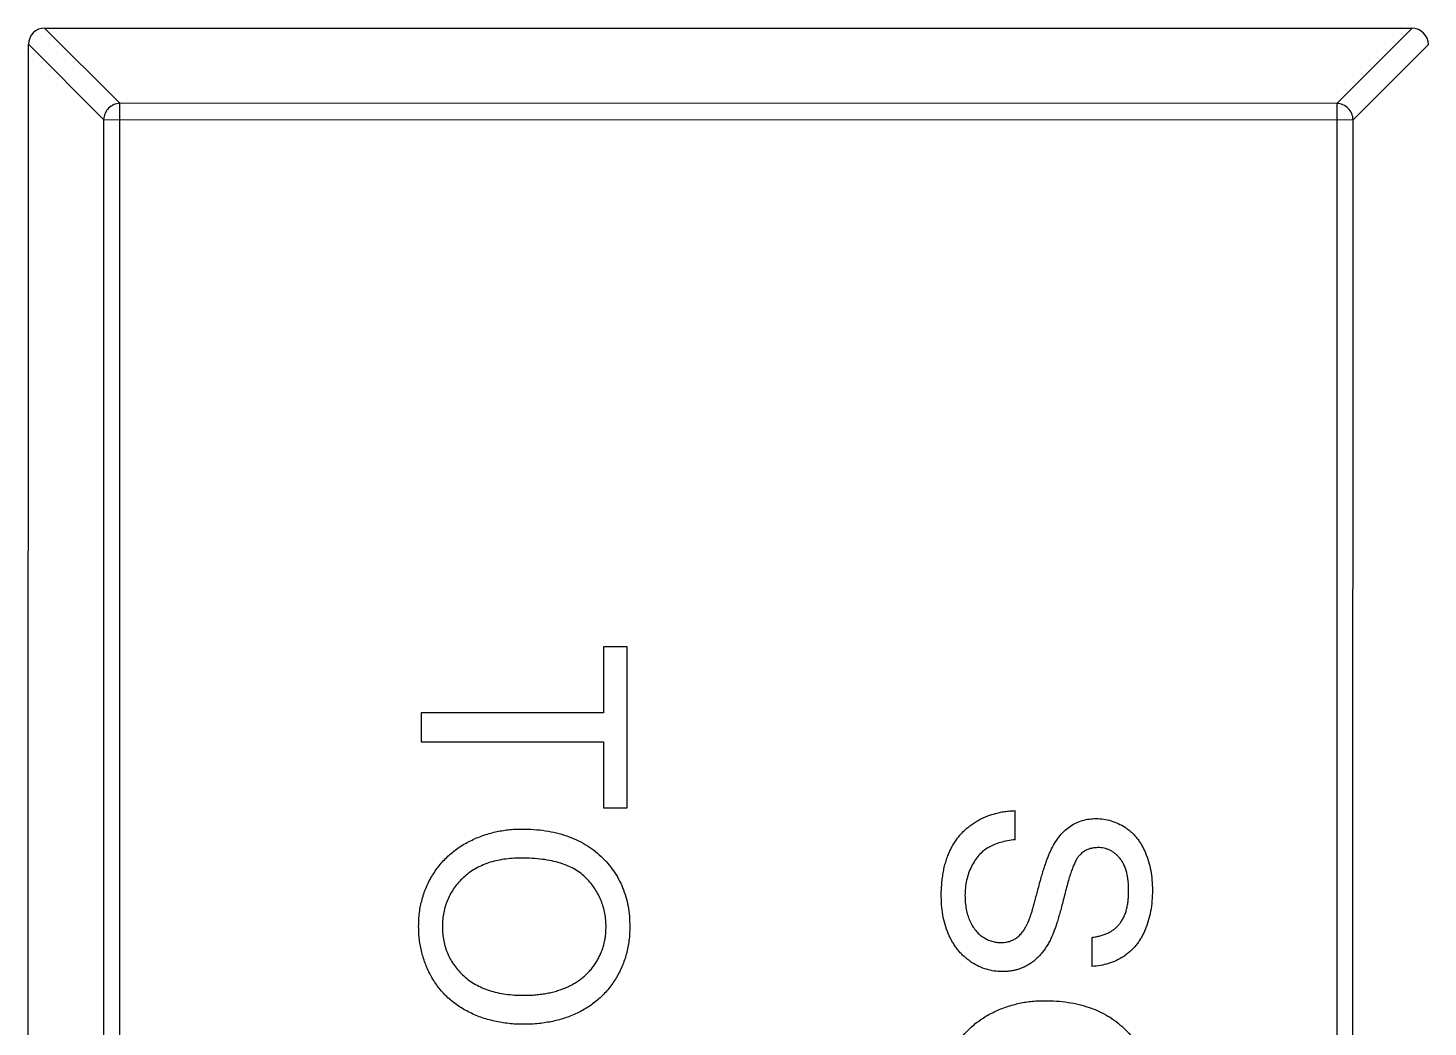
# Model space of a CAD drawing. Header units: millimetres. Extents: x 453.6 to 545.9, y 214.7 to 294.3.
# Drawn here: x 489.005 to 490.705, y 266.984 to 268.197 of the extents above; entities that cross this region are included whole.
import ezdxf

# ---------------------------------------------------------------- set-up
doc = ezdxf.new("R2010")
doc.units = ezdxf.units.MM
doc.header["$LTSCALE"] = 30.734
doc.layers.get('0').update_dxf_attribs({"linetype": 'CONTINUOUS'})

msp = doc.modelspace()

# ---------------------------------------------------------------- linework, layer by layer
at = {"linetype": 'Continuous'}
for p, q in [((489.0254, 268.1969), (489.1168, 268.1055)), ((489.0257, 268.1969), (490.6857, 268.1967)), ((490.5946, 268.1052), (490.686, 268.1967)), ((489.0052, 265.2169), (489.0057, 268.1769)), ((489.0971, 268.0858), (489.0057, 268.1773)), ((490.7057, 268.177), (490.6143, 268.0855)), ((489.1164, 265.2883), (489.1168, 268.1055)), ((490.5946, 268.1052), (489.1168, 268.1055)), ((490.5946, 268.1052), (490.5941, 265.2881)), ((489.0971, 268.0858), (489.0967, 265.308)), ((489.0971, 268.0858), (490.6143, 268.0855)), ((490.6138, 265.3078), (490.6143, 268.0855)), ((489.704, 267.4452), (489.704, 267.3651)), ((489.7328, 267.4452), (489.704, 267.4452)), ((489.7328, 267.2497), (489.7328, 267.4452)), ((489.4828, 267.3651), (489.4828, 267.3298)), ((489.704, 267.3651), (489.4828, 267.3651)), ((489.4828, 267.3298), (489.704, 267.3298)), ((489.704, 267.3298), (489.7039, 267.2497)), ((489.7039, 267.2497), (489.7328, 267.2497)), ((490.2039, 267.2111), (490.2039, 267.2464)), ((490.2969, 267.0925), (490.2969, 267.0573))]:
    msp.add_line(p, q, dxfattribs=at)
for centre, start, end in [((489.0257, 268.1769), 89.99, 179.99), ((490.6857, 268.1767), 359.99, 89.99)]:
    msp.add_arc(centre, 0.02, start, end, dxfattribs=at)
for points, knots in [([(489.1168, 268.1055), (489.1143, 268.1054), (489.1092, 268.1043), (489.1028, 268.0999), (489.0984, 268.0934), (489.0972, 268.0883), (489.0971, 268.0858)], [0, 0, 0, 0, 0.249032, 0.5, 0.750968, 1, 1, 1, 1]), ([(490.6143, 268.0855), (490.6142, 268.0881), (490.6131, 268.0932), (490.6087, 268.0996), (490.6022, 268.104), (490.5971, 268.1052), (490.5946, 268.1052)], [0, 0, 0, 0, 0.249032, 0.5, 0.750968, 1, 1, 1, 1]), ([(490.1142, 267.1417), (490.1142, 267.1444), (490.1142, 267.1497), (490.1148, 267.1576), (490.1156, 267.1651), (490.1167, 267.1723), (490.1182, 267.1791), (490.12, 267.1856), (490.1221, 267.1917), (490.1246, 267.1976), (490.1274, 267.203), (490.1305, 267.2083), (490.134, 267.2131), (490.1378, 267.2177), (490.1419, 267.222), (490.1464, 267.226), (490.1511, 267.2297), (490.1562, 267.233), (490.1616, 267.236), (490.1671, 267.2387), (490.1728, 267.2409), (490.1787, 267.2427), (490.1848, 267.2443), (490.191, 267.2453), (490.1974, 267.2461), (490.2018, 267.2463), (490.2039, 267.2464)], [0, 0, 0, 0, 0.052493, 0.102825, 0.151397, 0.198033, 0.242876, 0.285999, 0.327849, 0.368395, 0.407852, 0.446838, 0.485166, 0.523341, 0.561602, 0.59992, 0.638496, 0.677791, 0.71729, 0.756605, 0.796068, 0.835886, 0.875714, 0.916263, 0.95776, 1, 1, 1, 1]), ([(489.4796, 267.1055), (489.4796, 267.1084), (489.4797, 267.1141), (489.4805, 267.1225), (489.4818, 267.1307), (489.4837, 267.1386), (489.4861, 267.1464), (489.489, 267.1539), (489.4924, 267.1611), (489.4964, 267.1681), (489.5008, 267.1748), (489.5056, 267.181), (489.5108, 267.1869), (489.5164, 267.1923), (489.5224, 267.1974), (489.5288, 267.202), (489.5355, 267.2062), (489.5426, 267.2099), (489.5499, 267.2133), (489.5574, 267.2161), (489.565, 267.2186), (489.5727, 267.2206), (489.5805, 267.2221), (489.5884, 267.2232), (489.5964, 267.224), (489.6018, 267.224), (489.6045, 267.2241)], [0, 0, 0, 0, 0.044697, 0.088534, 0.131409, 0.173814, 0.215715, 0.257247, 0.298848, 0.340604, 0.382029, 0.42297, 0.463632, 0.504048, 0.544591, 0.584964, 0.626265, 0.667979, 0.709943, 0.751382, 0.792619, 0.833948, 0.875008, 0.916446, 0.957907, 1, 1, 1, 1]), ([(489.6045, 267.2241), (489.6095, 267.224), (489.6193, 267.2238), (489.6335, 267.2222), (489.6469, 267.2196), (489.6594, 267.216), (489.6711, 267.2113), (489.682, 267.2057), (489.692, 267.1988), (489.7012, 267.1911), (489.7093, 267.1825), (489.7165, 267.1733), (489.7225, 267.1634), (489.7275, 267.1529), (489.7313, 267.1419), (489.734, 267.1302), (489.7357, 267.1179), (489.7359, 267.1096), (489.736, 267.1053)], [0, 0, 0, 0, 0.075226, 0.146575, 0.2145, 0.27953, 0.342403, 0.403496, 0.463762, 0.523864, 0.583252, 0.641302, 0.698898, 0.756295, 0.814628, 0.874325, 0.935783, 1, 1, 1, 1]), ([(490.2481, 267.1999), (490.2497, 267.2028), (490.2528, 267.2085), (490.2583, 267.2161), (490.2643, 267.2226), (490.271, 267.2278), (490.2782, 267.2319), (490.2858, 267.2346), (490.2938, 267.2365), (490.2994, 267.2367), (490.3021, 267.2368)], [0, 0, 0, 0, 0.144805, 0.279512, 0.406394, 0.527502, 0.645393, 0.761885, 0.878942, 1, 1, 1, 1]), ([(490.3021, 267.2368), (490.3052, 267.2366), (490.3114, 267.2364), (490.3205, 267.2343), (490.3292, 267.2309), (490.3361, 267.2271), (490.3413, 267.2234), (490.3451, 267.2203), (490.3485, 267.2169), (490.3518, 267.2132), (490.3547, 267.2091), (490.3575, 267.2048), (490.3599, 267.2001), (490.363, 267.1935), (490.366, 267.1847), (490.3687, 267.1736), (490.3703, 267.162), (490.3705, 267.154), (490.3706, 267.15)], [0, 0, 0, 0, 0.074995, 0.149165, 0.223664, 0.300412, 0.33957, 0.378921, 0.418096, 0.45823, 0.498427, 0.539708, 0.582216, 0.625824, 0.715481, 0.807384, 0.901634, 1, 1, 1, 1]), ([(490.2039, 267.2111), (490.2008, 267.2107), (490.1947, 267.21), (490.1861, 267.2079), (490.1783, 267.2052), (490.1713, 267.2019), (490.1652, 267.1975), (490.1597, 267.1922), (490.1549, 267.1858), (490.1506, 267.1785), (490.1473, 267.1704), (490.1448, 267.1618), (490.1433, 267.1527), (490.1431, 267.1464), (490.143, 267.1432)], [0, 0, 0, 0, 0.093796, 0.180188, 0.260363, 0.334847, 0.407093, 0.481448, 0.559271, 0.64227, 0.728586, 0.815978, 0.906035, 1, 1, 1, 1]), ([(490.2204, 267.1128), (490.2208, 267.1137), (490.2216, 267.1156), (490.2227, 267.1191), (490.2241, 267.1231), (490.2255, 267.1279), (490.227, 267.1334), (490.2287, 267.1396), (490.2306, 267.1464), (490.2325, 267.1538), (490.2345, 267.1613), (490.2365, 267.1684), (490.2385, 267.175), (490.2405, 267.181), (490.2424, 267.1865), (490.2443, 267.1914), (490.2461, 267.1959), (490.2475, 267.1986), (490.2481, 267.1999)], [0, 0, 0, 0, 0.0312, 0.070487, 0.117215, 0.171576, 0.234122, 0.303963, 0.382156, 0.467646, 0.554335, 0.635074, 0.710037, 0.779092, 0.842966, 0.901001, 0.953246, 1, 1, 1, 1]), ([(490.2824, 267.1925), (490.2816, 267.1917), (490.28, 267.1898), (490.2778, 267.1862), (490.2756, 267.1817), (490.2735, 267.1764), (490.2713, 267.1702), (490.269, 267.1632), (490.2668, 267.1552), (490.2646, 267.1466), (490.2624, 267.1379), (490.2603, 267.1297), (490.2582, 267.1221), (490.2562, 267.1152), (490.2543, 267.109), (490.2524, 267.1035), (490.2506, 267.0986), (490.2494, 267.0956), (490.2488, 267.0942)], [0, 0, 0, 0, 0.032743, 0.07241, 0.119611, 0.174673, 0.237345, 0.308352, 0.38763, 0.474784, 0.563332, 0.645136, 0.720203, 0.789134, 0.851497, 0.907331, 0.956969, 1, 1, 1, 1]), ([(490.3044, 267.2015), (490.3023, 267.2014), (490.2981, 267.2012), (490.2922, 267.1994), (490.2868, 267.1967), (490.2838, 267.1939), (490.2824, 267.1925)], [0, 0, 0, 0, 0.262741, 0.509957, 0.753327, 1, 1, 1, 1]), ([(490.3417, 267.1486), (490.3417, 267.1508), (490.3417, 267.1551), (490.3411, 267.1613), (490.3403, 267.1671), (490.3391, 267.1724), (490.3375, 267.1772), (490.3357, 267.1816), (490.3334, 267.1855), (490.3309, 267.1889), (490.3281, 267.1918), (490.3251, 267.1944), (490.3221, 267.1966), (490.3188, 267.1984), (490.3154, 267.1998), (490.3119, 267.2007), (490.3082, 267.2014), (490.3057, 267.2015), (490.3044, 267.2015)], [0, 0, 0, 0, 0.091511, 0.177143, 0.257108, 0.331198, 0.400592, 0.465625, 0.526973, 0.585443, 0.641399, 0.695044, 0.746782, 0.796959, 0.847545, 0.897439, 0.947649, 1, 1, 1, 1]), ([(489.6041, 267.1888), (489.6005, 267.1887), (489.5934, 267.1886), (489.5832, 267.1874), (489.5735, 267.1856), (489.5644, 267.1831), (489.5559, 267.1797), (489.5479, 267.1757), (489.5406, 267.1708), (489.5339, 267.1653), (489.5279, 267.1592), (489.5227, 267.1527), (489.5183, 267.1457), (489.5147, 267.1384), (489.5119, 267.1308), (489.5099, 267.1227), (489.5086, 267.1143), (489.5085, 267.1086), (489.5084, 267.1056)], [0, 0, 0, 0, 0.075964, 0.148125, 0.217201, 0.2833, 0.347202, 0.4093, 0.470426, 0.531588, 0.591739, 0.650258, 0.707303, 0.764208, 0.821148, 0.879119, 0.938423, 1, 1, 1, 1]), ([(489.7071, 267.1051), (489.7071, 267.1079), (489.707, 267.1135), (489.7057, 267.1216), (489.7039, 267.1295), (489.7014, 267.1371), (489.698, 267.1443), (489.6938, 267.1512), (489.689, 267.1579), (489.6834, 267.1643), (489.677, 267.1702), (489.6695, 267.1752), (489.661, 267.1794), (489.6515, 267.1829), (489.641, 267.1856), (489.6296, 267.1874), (489.6172, 267.1886), (489.6086, 267.1887), (489.6041, 267.1888)], [0, 0, 0, 0, 0.055943, 0.110382, 0.164048, 0.216759, 0.269601, 0.323009, 0.377581, 0.433449, 0.490922, 0.550625, 0.613117, 0.679861, 0.751358, 0.828261, 0.910795, 1, 1, 1, 1]), ([(490.1883, 267.0509), (490.1851, 267.051), (490.1786, 267.0513), (490.169, 267.0535), (490.1598, 267.057), (490.1524, 267.0611), (490.1468, 267.065), (490.1428, 267.0683), (490.139, 267.0719), (490.1355, 267.0758), (490.1322, 267.08), (490.1292, 267.0845), (490.1264, 267.0893), (490.123, 267.0961), (490.1194, 267.1052), (490.1164, 267.1168), (490.1145, 267.129), (490.1143, 267.1374), (490.1142, 267.1417)], [0, 0, 0, 0, 0.074816, 0.148535, 0.223872, 0.301297, 0.340894, 0.38034, 0.420127, 0.45995, 0.500831, 0.541907, 0.584439, 0.62808, 0.717267, 0.80786, 0.901925, 1, 1, 1, 1]), ([(490.143, 267.1432), (490.1431, 267.1404), (490.1432, 267.1349), (490.1444, 267.1269), (490.1461, 267.1194), (490.1488, 267.1125), (490.152, 267.1063), (490.1558, 267.1008), (490.1602, 267.0962), (490.1651, 267.0926), (490.1703, 267.0897), (490.1757, 267.0876), (490.1811, 267.0864), (490.1848, 267.0862), (490.1866, 267.0861)], [0, 0, 0, 0, 0.105584, 0.205868, 0.300947, 0.393002, 0.480949, 0.562874, 0.641461, 0.717742, 0.791772, 0.862716, 0.931777, 1, 1, 1, 1]), ([(490.3706, 267.15), (490.3705, 267.1455), (490.3703, 267.1369), (490.3686, 267.1243), (490.3658, 267.1125), (490.3626, 267.1033), (490.3594, 267.0965), (490.3569, 267.0917), (490.354, 267.0872), (490.3509, 267.0831), (490.3475, 267.0791), (490.3438, 267.0756), (490.3399, 267.0723), (490.3344, 267.0684), (490.327, 267.0641), (490.3174, 267.0605), (490.3074, 267.058), (490.3004, 267.0575), (490.2969, 267.0573)], [0, 0, 0, 0, 0.100475, 0.195644, 0.286083, 0.372983, 0.415026, 0.456052, 0.495939, 0.535566, 0.574087, 0.612519, 0.651081, 0.689513, 0.766237, 0.84235, 0.919974, 1, 1, 1, 1]), ([(490.2969, 267.0925), (490.2987, 267.0927), (490.3022, 267.0932), (490.3072, 267.0943), (490.3119, 267.0958), (490.3163, 267.0976), (490.3204, 267.0997), (490.3241, 267.1023), (490.3274, 267.1052), (490.3305, 267.1084), (490.3331, 267.112), (490.3354, 267.1161), (490.3374, 267.1205), (490.339, 267.1253), (490.3402, 267.1306), (490.3411, 267.1362), (490.3416, 267.1423), (490.3417, 267.1464), (490.3417, 267.1486)], [0, 0, 0, 0, 0.067155, 0.131403, 0.192732, 0.251253, 0.307704, 0.362699, 0.417778, 0.472304, 0.527873, 0.58523, 0.645057, 0.707952, 0.774434, 0.84494, 0.920404, 1, 1, 1, 1]), ([(489.6073, 266.9869), (489.6042, 266.9869), (489.5981, 266.987), (489.589, 266.9877), (489.5802, 266.989), (489.5717, 266.9906), (489.5633, 266.9928), (489.5552, 266.9953), (489.5474, 266.9985), (489.5399, 267.002), (489.5327, 267.006), (489.5259, 267.0104), (489.5196, 267.0152), (489.5137, 267.0204), (489.5083, 267.026), (489.5033, 267.0321), (489.4988, 267.0385), (489.4947, 267.0452), (489.4912, 267.0523), (489.4881, 267.0595), (489.4854, 267.0668), (489.4833, 267.0743), (489.4816, 267.0819), (489.4804, 267.0896), (489.4797, 267.0975), (489.4796, 267.1028), (489.4796, 267.1055)], [0, 0, 0, 0, 0.04756, 0.093962, 0.139112, 0.183626, 0.227457, 0.270703, 0.313611, 0.35626, 0.398366, 0.439557, 0.480045, 0.519888, 0.559658, 0.599421, 0.639208, 0.679668, 0.72002, 0.759859, 0.79956, 0.839199, 0.878956, 0.918794, 0.959083, 1, 1, 1, 1]), ([(489.5084, 267.1056), (489.5085, 267.1027), (489.5086, 267.0968), (489.5098, 267.0883), (489.5119, 267.0802), (489.5147, 267.0724), (489.5184, 267.0651), (489.5228, 267.0581), (489.5282, 267.0516), (489.5342, 267.0455), (489.541, 267.04), (489.5485, 267.0352), (489.5567, 267.0312), (489.5656, 267.0278), (489.5751, 267.0253), (489.5854, 267.0234), (489.5963, 267.0223), (489.6038, 267.0222), (489.6076, 267.0221)], [0, 0, 0, 0, 0.061055, 0.119545, 0.176806, 0.232956, 0.288583, 0.344667, 0.401662, 0.46054, 0.520477, 0.581213, 0.643431, 0.707961, 0.775371, 0.846414, 0.921152, 1, 1, 1, 1]), ([(489.736, 267.1053), (489.7359, 267.1025), (489.7358, 267.0969), (489.7351, 267.0886), (489.7337, 267.0805), (489.732, 267.0727), (489.7296, 267.065), (489.7269, 267.0575), (489.7234, 267.0503), (489.7196, 267.0434), (489.7153, 267.0367), (489.7106, 267.0304), (489.7055, 267.0245), (489.7, 267.019), (489.694, 267.014), (489.6877, 267.0093), (489.6809, 267.005), (489.6738, 267.0012), (489.6664, 266.9978), (489.6587, 266.9949), (489.6507, 266.9924), (489.6425, 266.9904), (489.6341, 266.9889), (489.6254, 266.9877), (489.6164, 266.987), (489.6104, 266.9869), (489.6073, 266.9869)], [0, 0, 0, 0, 0.043099, 0.085587, 0.126908, 0.167967, 0.20845, 0.249025, 0.289281, 0.33001, 0.370598, 0.410466, 0.450033, 0.489688, 0.529116, 0.569037, 0.609703, 0.650759, 0.692509, 0.734219, 0.776707, 0.819552, 0.863351, 0.907839, 0.953334, 1, 1, 1, 1]), ([(489.6076, 267.0221), (489.6101, 267.0222), (489.6149, 267.0222), (489.6221, 267.0227), (489.629, 267.0235), (489.6357, 267.0245), (489.6421, 267.026), (489.6483, 267.0277), (489.6543, 267.0298), (489.66, 267.0321), (489.6655, 267.0348), (489.6706, 267.0377), (489.6754, 267.041), (489.68, 267.0445), (489.6841, 267.0484), (489.688, 267.0525), (489.6916, 267.0569), (489.6948, 267.0616), (489.6977, 267.0665), (489.7002, 267.0716), (489.7024, 267.0768), (489.7041, 267.0822), (489.7054, 267.0877), (489.7065, 267.0933), (489.707, 267.0992), (489.7071, 267.1031), (489.7071, 267.1051)], [0, 0, 0, 0, 0.050852, 0.099752, 0.147438, 0.194086, 0.239171, 0.28334, 0.326577, 0.368936, 0.410572, 0.451051, 0.490877, 0.530044, 0.568937, 0.607578, 0.64642, 0.685679, 0.724799, 0.763513, 0.802173, 0.84074, 0.879649, 0.919071, 0.959098, 1, 1, 1, 1]), ([(490.1866, 267.0861), (490.1884, 267.0862), (490.192, 267.0864), (490.1971, 267.0875), (490.2018, 267.0895), (490.2063, 267.0922), (490.2104, 267.0958), (490.2141, 267.1005), (490.2175, 267.1062), (490.2194, 267.1105), (490.2204, 267.1128)], [0, 0, 0, 0, 0.117768, 0.230176, 0.339843, 0.450625, 0.566943, 0.696021, 0.839438, 1, 1, 1, 1]), ([(490.2488, 267.0942), (490.248, 267.0924), (490.2463, 267.0889), (490.2436, 267.0839), (490.2407, 267.0793), (490.2376, 267.075), (490.2343, 267.0711), (490.2309, 267.0675), (490.2274, 267.0642), (490.2236, 267.0615), (490.2197, 267.059), (490.2157, 267.0568), (490.2114, 267.055), (490.2071, 267.0534), (490.2026, 267.0523), (490.198, 267.0515), (490.1932, 267.051), (490.19, 267.0509), (490.1883, 267.0509)], [0, 0, 0, 0, 0.074931, 0.147078, 0.216364, 0.282503, 0.346688, 0.408836, 0.469262, 0.528432, 0.587001, 0.644416, 0.702189, 0.759767, 0.81849, 0.877633, 0.93802, 1, 1, 1, 1]), ([(490.1141, 266.897), (490.1142, 266.8999), (490.1143, 266.9056), (490.1151, 266.914), (490.1164, 266.9222), (490.1182, 266.9302), (490.1207, 266.9379), (490.1236, 266.9454), (490.127, 266.9527), (490.1309, 266.9597), (490.1353, 266.9663), (490.1402, 266.9726), (490.1454, 266.9785), (490.151, 266.9839), (490.1569, 266.989), (490.1633, 266.9935), (490.1701, 266.9977), (490.1772, 267.0015), (490.1845, 267.0048), (490.192, 267.0077), (490.1996, 267.0101), (490.2073, 267.0121), (490.2151, 267.0137), (490.223, 267.0148), (490.231, 267.0155), (490.2364, 267.0156), (490.2391, 267.0156)], [0, 0, 0, 0, 0.044697, 0.088534, 0.131409, 0.173814, 0.215715, 0.257247, 0.298848, 0.340604, 0.382029, 0.42297, 0.463632, 0.504048, 0.544591, 0.584964, 0.626265, 0.667979, 0.709943, 0.751382, 0.792619, 0.833948, 0.875008, 0.916446, 0.957907, 1, 1, 1, 1]), ([(490.2391, 267.0156), (490.2441, 267.0155), (490.2538, 267.0154), (490.2681, 267.0138), (490.2814, 267.0112), (490.294, 267.0075), (490.3057, 267.0029), (490.3166, 266.9972), (490.3266, 266.9904), (490.3358, 266.9826), (490.3439, 266.974), (490.3511, 266.9648), (490.3571, 266.955), (490.3621, 266.9445), (490.3659, 266.9334), (490.3685, 266.9218), (490.3703, 266.9095), (490.3705, 266.9011), (490.3705, 266.8969)], [0, 0, 0, 0, 0.075226, 0.146575, 0.2145, 0.27953, 0.342403, 0.403496, 0.463762, 0.523864, 0.583252, 0.641302, 0.698898, 0.756295, 0.814628, 0.874325, 0.935783, 1, 1, 1, 1])]:
    msp.add_open_spline(points, degree=3, knots=knots, dxfattribs=at)

doc.saveas('drawing.dxf')
